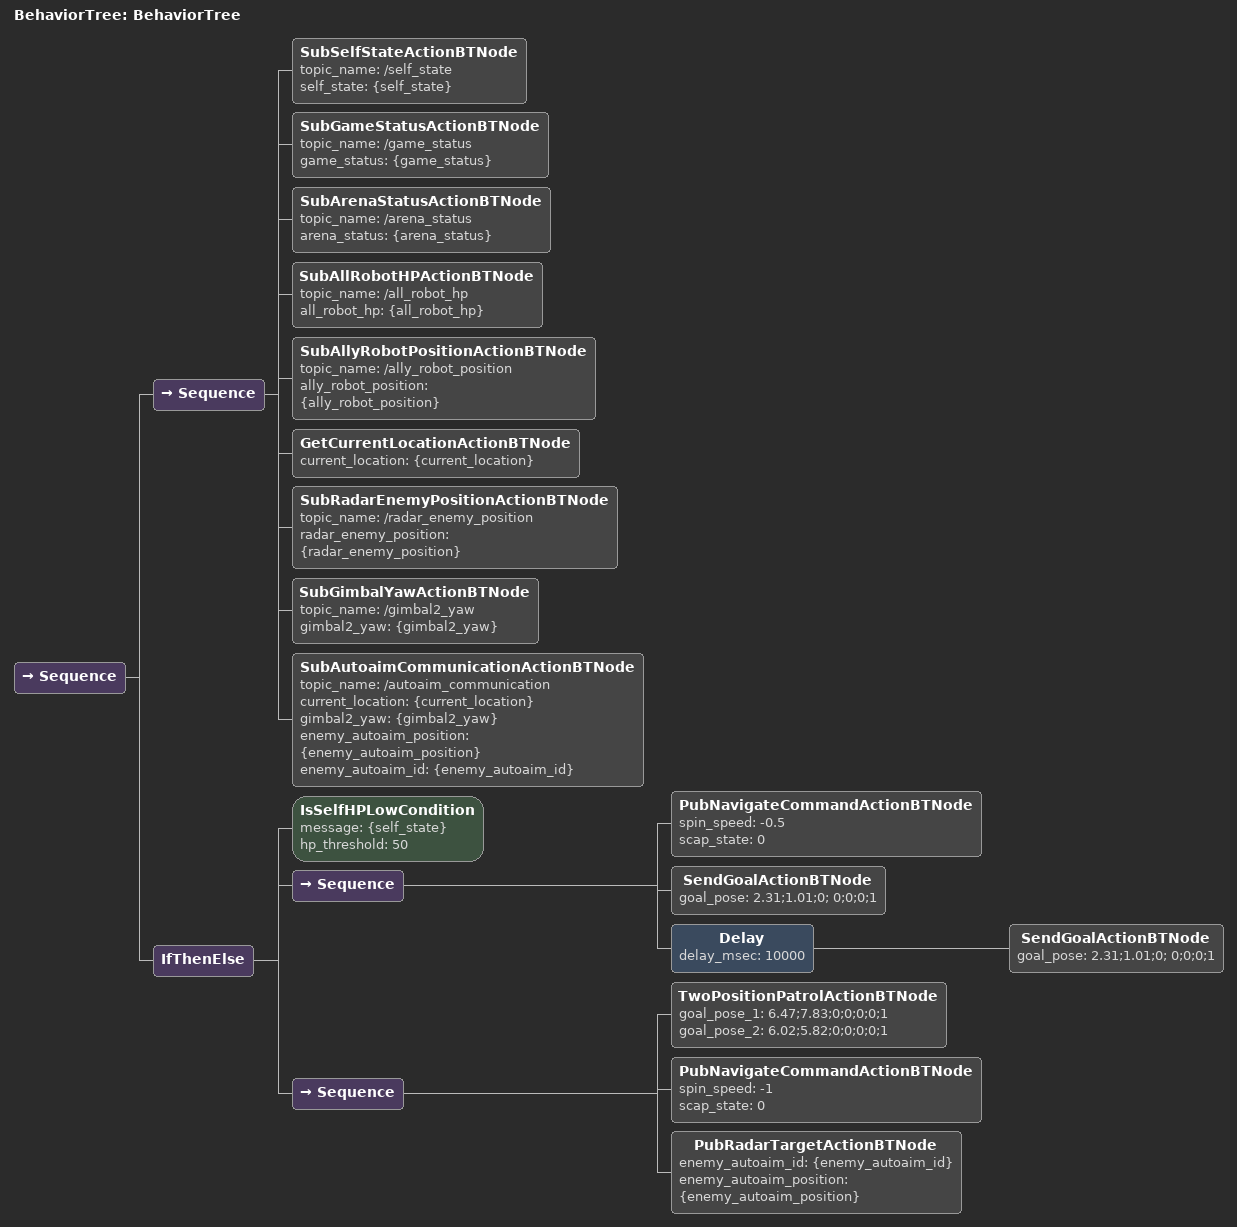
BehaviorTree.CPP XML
<?xml version="1.0" encoding="UTF-8"?>
<root BTCPP_format="4"
  main_tree_to_execute="BehaviorTree">
  <BehaviorTree ID="BehaviorTree">
    <Sequence>
      <Sequence>
        <SubSelfStateActionBTNode topic_name="/self_state"
          self_state="{self_state}" />
        <SubGameStatusActionBTNode topic_name="/game_status"
          game_status="{game_status}" />
        <SubArenaStatusActionBTNode topic_name="/arena_status"
          arena_status="{arena_status}" />
        <SubAllRobotHPActionBTNode topic_name="/all_robot_hp"
          all_robot_hp="{all_robot_hp}" />
        <SubAllyRobotPositionActionBTNode topic_name="/ally_robot_position"
                                          ally_robot_position="{ally_robot_position}"/>
        <GetCurrentLocationActionBTNode current_location="{current_location}" />
        <SubRadarEnemyPositionActionBTNode topic_name="/radar_enemy_position"
                                          radar_enemy_position="{radar_enemy_position}"/>
        <SubGimbalYawActionBTNode topic_name="/gimbal2_yaw"
          gimbal2_yaw="{gimbal2_yaw}" />
        <SubAutoaimCommunicationActionBTNode topic_name="/autoaim_communication"
          current_location="{current_location}"
          gimbal2_yaw="{gimbal2_yaw}"
          enemy_autoaim_position="{enemy_autoaim_position}"
          enemy_autoaim_id="{enemy_autoaim_id}" />

      </Sequence>
      <IfThenElse>
        <IsSelfHPLowCondition message="{self_state}"
          hp_threshold="50" />
        <Sequence>
          <PubNavigateCommandActionBTNode spin_speed="-0.5"
            scap_state="0" />
          <SendGoalActionBTNode goal_pose="2.31;1.01;0; 0;0;0;1" />
          <Delay delay_msec="10000">
            <SendGoalActionBTNode goal_pose="2.31;1.01;0; 0;0;0;1" />
          </Delay>
        </Sequence>
        <Sequence>
          <TwoPositionPatrolActionBTNode goal_pose_1="6.47;7.83;0;0;0;0;1"
            goal_pose_2="6.02;5.82;0;0;0;0;1" />
          <PubNavigateCommandActionBTNode spin_speed="-1"
            scap_state="0" />
          <PubRadarTargetActionBTNode enemy_autoaim_id="{enemy_autoaim_id}"
            enemy_autoaim_position="{enemy_autoaim_position}" />
        </Sequence>
      </IfThenElse>
    </Sequence>
  </BehaviorTree>

</root>
